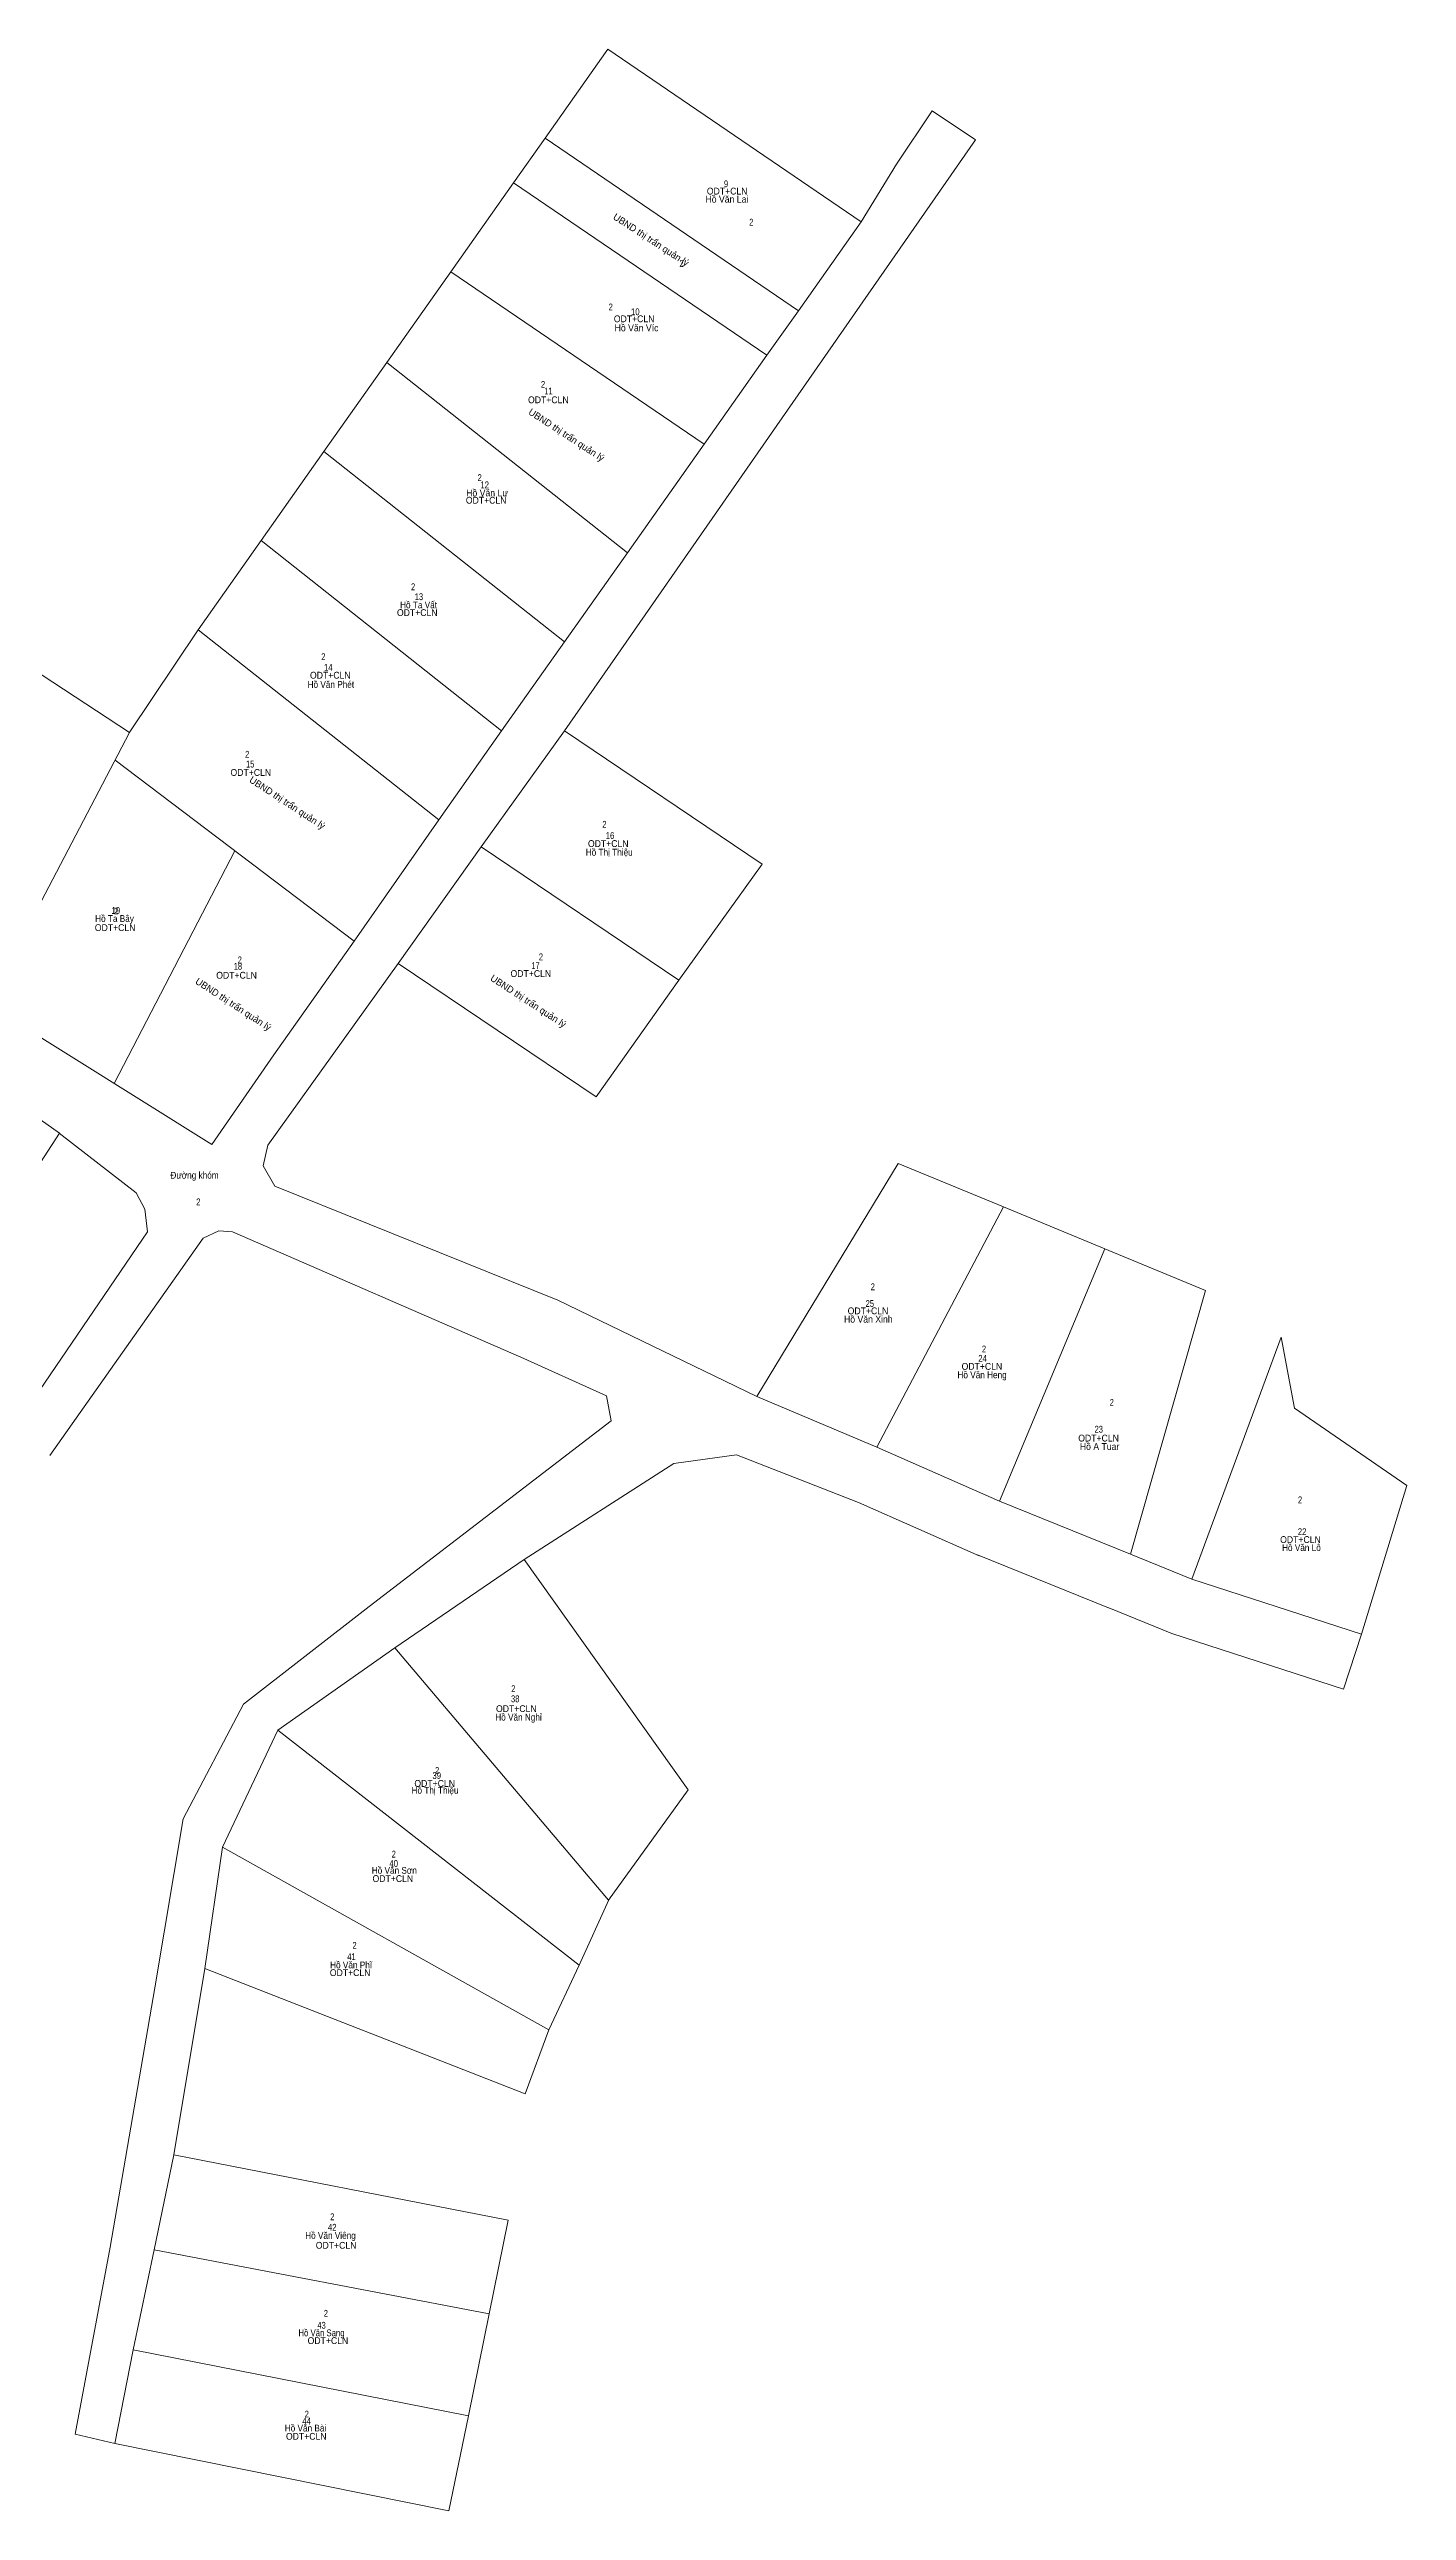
# Model space of a CAD drawing. Header units: metres. Extents: x 535604 to 536043, y 1839074 to 1839455.
# Drawn here: x 535843.5 to 536042.7, y 1839094 to 1839455.4 of the extents above; entities that cross this region are included whole.
import ezdxf
from ezdxf.enums import TextEntityAlignment as Align

# ---------------------------------------------------------------- set-up
doc = ezdxf.new("R2010")
doc.units = ezdxf.units.M
doc.header["$LTSCALE"] = 0.4
doc.layers.add('10', color=7, linetype='Continuous', lineweight=13)
for name, color, linetype in [('16', 7, 'Continuous'), ('17', 7, 'Continuous'), ('18', 7, 'Continuous'), ('19', 7, 'Continuous')]:
    doc.layers.add(name, color=color, linetype=linetype)

msp = doc.modelspace()

# ---------------------------------------------------------------- linework, layer by layer
at = {"layer": '10'}
for p, q in [((535925.49, 1839455.35), (535916.26, 1839442.27)), ((535962.68, 1839430.02), (535925.49, 1839455.35)), ((535973.1, 1839446.32), (535979.42, 1839442.03)), ((535916.26, 1839442.27), (535953.45, 1839416.96)), ((535919.13, 1839355.3), (535979.42, 1839442.03)), ((535911.65, 1839435.73), (535948.83, 1839410.42)), ((535902.43, 1839422.66), (535939.6, 1839397.35)), ((535893.05, 1839409.36), (535928.35, 1839381.42)), ((535883.82, 1839396.29), (535919.12, 1839368.35)), ((535874.6, 1839383.21), (535909.89, 1839355.27)), ((535855.24, 1839354.97), (535865.37, 1839370.13)), ((535900.66, 1839342.21), (535865.37, 1839370.13)), ((535909.89, 1839355.27), (535900.66, 1839342.21)), ((535919.13, 1839355.3), (535948.15, 1839335.73)), ((535853.17, 1839351), (535888.23, 1839324.41)), ((535870.72, 1839337.69), (535853.03, 1839303.51)), ((535906.88, 1839338.24), (535935.89, 1839318.68)), ((535875.6, 1839294.44), (535894.73, 1839321.11)), ((535867.38, 1839294.54), (535834.41, 1839315.15)), ((535830.3, 1839306.6), (535844.99, 1839296.2)), ((535876.47, 1839307.72), (535867.38, 1839294.54)), ((535823.25, 1839262.76), (535844.99, 1839296.2)), ((535876.61, 1839288.44), (535918.15, 1839271.71)), ((535857.55, 1839285.04), (535857.92, 1839281.74)), ((535983.53, 1839285.39), (535964.94, 1839250.1)), ((535857.92, 1839281.74), (535838.12, 1839252.62)), ((535843.58, 1839248.89), (535866.09, 1839280.81)), ((535912.73, 1839263.31), (535870.38, 1839281.73)), ((535998.4, 1839279.23), (535982.94, 1839242.2)), ((536002.17, 1839234.4), (536013.18, 1839273.11)), ((535947.35, 1839257.58), (535918.15, 1839271.71)), ((536011.18, 1839230.76), (536024.31, 1839266.26)), ((536026.27, 1839255.84), (536024.31, 1839266.26)), ((535925.26, 1839257.63), (535912.73, 1839263.31)), ((535964.94, 1839250.1), (535947.35, 1839257.58)), ((536026.27, 1839255.84), (536042.73, 1839244.51)), ((536042.73, 1839244.51), (536036.08, 1839222.65)), ((535913.21, 1839233.61), (535937.28, 1839199.82)), ((535998.98, 1839226.52), (535979.75, 1839234.32)), ((536008.27, 1839222.77), (535998.99, 1839226.52)), ((536033.45, 1839214.57), (536008.27, 1839222.77)), ((536036.08, 1839222.65), (536033.45, 1839214.57)), ((535921.27, 1839174.06), (535877.05, 1839208.57)), ((535925.58, 1839183.63), (535937.28, 1839199.82)), ((535868.94, 1839191.37), (535866.34, 1839173.56)), ((535916.8, 1839164.56), (535868.94, 1839191.37)), ((535866.34, 1839173.56), (535861.8, 1839146.23)), ((535858.89, 1839132.28), (535861.8, 1839146.23)), ((535861.8, 1839146.23), (535910.87, 1839136.64)), ((535908.06, 1839122.87), (535910.87, 1839136.64)), ((535847.29, 1839105.24), (535852.44, 1839132.67)), ((535858.89, 1839132.28), (535855.8, 1839117.6)), ((535858.89, 1839132.28), (535908.06, 1839122.87)), ((535905.01, 1839107.93), (535908.06, 1839122.87)), ((535855.8, 1839117.6), (535853.15, 1839103.85)), ((535905.01, 1839107.93), (535855.8, 1839117.6)), ((535905.01, 1839107.93), (535902.15, 1839093.97)), ((535853.15, 1839103.85), (535847.29, 1839105.24)), ((535853.15, 1839103.85), (535902.15, 1839093.97))]:
    msp.add_line(p, q, dxfattribs=at)
for points in [[(535962.68, 1839430.02), (535967.85, 1839438.5), (535973.1, 1839446.32)], [(535916.26, 1839442.27), (535911.65, 1839435.73), (535902.43, 1839422.66), (535893.05, 1839409.36), (535883.82, 1839396.29), (535874.6, 1839383.21), (535865.37, 1839370.13)], [(535909.89, 1839355.27), (535919.12, 1839368.35), (535928.35, 1839381.42), (535939.6, 1839397.35), (535948.83, 1839410.42), (535953.45, 1839416.96), (535962.68, 1839430.02)], [(535923.75, 1839301.54), (535894.73, 1839321.11), (535906.88, 1839338.24), (535919.13, 1839355.3)], [(535876.47, 1839307.72), (535888.23, 1839324.41), (535900.66, 1839342.21)], [(535923.75, 1839301.54), (535935.89, 1839318.68), (535948.15, 1839335.73)], [(535857.55, 1839285.04), (535856.26, 1839287.44), (535844.95, 1839296.23)], [(535875.6, 1839294.44), (535874.91, 1839291.4), (535876.61, 1839288.44)], [(535964.94, 1839250.1), (535947.35, 1839257.58), (535968.1, 1839291.78)], [(535968.1, 1839291.78), (535983.53, 1839285.39), (535998.4, 1839279.23), (536013.18, 1839273.11)], [(535870.38, 1839281.73), (535868.4, 1839281.89), (535866.09, 1839280.81)], [(535890.46, 1839226.75), (535925.98, 1839253.99), (535925.26, 1839257.63)], [(535913.21, 1839233.61), (535935.18, 1839247.74), (535944.37, 1839248.97)], [(535944.37, 1839248.97), (535962.28, 1839241.98), (535980, 1839234.16)], [(536036.08, 1839222.65), (536011.18, 1839230.76), (536002.17, 1839234.4), (535982.94, 1839242.2), (535964.94, 1839250.1)], [(535925.58, 1839183.63), (535894.2, 1839220.66), (535913.21, 1839233.61)], [(535890.46, 1839226.75), (535872.01, 1839212.4), (535863.17, 1839195.53), (535859, 1839170.76), (535852.44, 1839132.67)], [(535894.2, 1839220.66), (535877.05, 1839208.57), (535868.94, 1839191.37)], [(535925.61, 1839183.66), (535921.27, 1839174.06), (535916.8, 1839164.56), (535913.33, 1839155.18), (535866.34, 1839173.56)]]:
    msp.add_lwpolyline(points, dxfattribs=at)
msp.add_lwpolyline([(535855.27, 1839355.02), (535834.41, 1839315.15), (535821.11, 1839324.04), (535807.71, 1839332.79), (535827.88, 1839373.02)], close=True, dxfattribs=at)

# ---------------------------------------------------------------- texts
at = {"layer": '16'}
for s, width, p in [('Hồ Văn Lai', 0.95, (535942.955, 1839432.83)), ('Hồ Văn Víc', 0.95, (535929.69, 1839413.94)), ('Hồ Văn Lư', 0.95, (535907.765, 1839389.71)), ('Hồ Ta Vất', 0.9, (535897.7, 1839373.27)), ('Hồ Văn Phét', 0.9, (535884.83, 1839361.59)), ('Hồ Thị Thiệu', 0.9, (535925.685, 1839336.96)), ('Hồ Ta Bây', 0.9, (535853.08, 1839327.23)), ('Đường khóm', 0.9, (535864.82, 1839289.54)), ('Hồ Văn Xinh', 0.95, (535963.71, 1839268.4)), ('Hồ Văn Heng', 0.9, (535980.405, 1839260.23)), ('Hồ A Tuar', 0.95, (535997.65, 1839249.71)), ('Hồ Văn Lô', 0.9, (536027.275, 1839234.87)), ('Hồ Văn Nghỉ', 0.9, (535912.37, 1839209.98)), ('Hồ Thị Thiệu', 0.9, (535900.115, 1839199.24)), ('Hồ Văn Sơn', 0.9, (535894.14, 1839187.49)), ('Hồ Văn Phĩ', 0.9, (535887.8, 1839173.6)), ('Hồ Văn Viêng', 0.9, (535884.775, 1839133.89)), ('Hồ Văn Sang', 0.85, (535883.46, 1839119.59)), ('Hồ Văn Bài', 0.9, (535881.11, 1839105.61))]:
    msp.add_text(s, height=1, dxfattribs=dict(at, width=width)).set_placement(p, align=Align.CENTER)
for p in [(535931.5568, 1839426.9605), (535919.1368, 1839398.3105), (535878.1668, 1839344.3005), (535913.5368, 1839315.1805), (535870.2468, 1839314.7205)]:
    msp.add_text('UBND thị trấn quản lý', height=1, rotation=326.883, dxfattribs=at).set_placement(p, align=Align.CENTER)
at = {"layer": '17', "width": 0.95}
for p in [(535942.99, 1839434.02), (535929.34, 1839415.27), (535916.75, 1839403.38), (535907.62, 1839388.64), (535897.51, 1839372.14), (535884.75, 1839362.95), (535873.08, 1839348.67), (535925.54, 1839338.23), (535853.17, 1839325.89), (535870.99, 1839318.9), (535914.18, 1839319.15), (535963.66, 1839269.63), (535980.38, 1839261.48), (535997.5, 1839250.95), (536027.13, 1839236.05), (535912.05, 1839211.23), (535900.07, 1839200.25), (535893.93, 1839186.28), (535887.66, 1839172.47), (535885.6, 1839132.44), (535884.4, 1839118.45), (535881.22, 1839104.4)]:
    msp.add_text('ODT+CLN', height=1, dxfattribs=at).set_placement(p, align=Align.CENTER)
at = {"layer": '18'}
for s, width, p in [('9', 0.8, (535942.825, 1839435.09)), ('10', 0.85, (535929.505, 1839416.3)), ('11', 0.75, (535916.76, 1839404.67)), ('12', 0.85, (535907.41, 1839390.89)), ('13', 0.8, (535897.755, 1839374.47)), ('14', 0.85, (535884.455, 1839364.1)), ('15', 0.8, (535872.985, 1839349.9)), ('16', 0.85, (535925.8, 1839339.41)), ('19', 0.85, (535853.275, 1839328.41)), ('18', 0.8, (535871.185, 1839320.21)), ('17', 0.8, (535914.865, 1839320.32)), ('25', 0.8, (535963.925, 1839270.71)), ('24', 0.85, (535980.485, 1839262.66)), ('23', 0.8, (535997.525, 1839252.25)), ('22', 0.85, (536027.37, 1839237.21)), ('38', 0.8, (535911.885, 1839212.67)), ('39', 0.85, (535900.365, 1839201.41)), ('40', 0.85, (535894.055, 1839188.5)), ('41', 0.75, (535887.85, 1839174.82)), ('42', 0.85, (535885.03, 1839135.09)), ('43', 0.8, (535883.465, 1839120.7)), ('44', 0.85, (535881.265, 1839106.62))]:
    msp.add_text(s, height=1, dxfattribs=dict(at, width=width)).set_placement(p, align=Align.CENTER)
at = {"layer": '19', "width": 0.8}
for p in [(535946.53, 1839429.46), (535936.29, 1839423.39), (535925.9, 1839417.01), (535915.97, 1839405.65), (535906.67, 1839391.96), (535896.9, 1839375.93), (535883.72, 1839365.66), (535872.55, 1839351.34), (535924.98, 1839341.06), (535853.32, 1839328.32), (535871.47, 1839321.15), (535915.66, 1839321.6), (535865.38, 1839285.63), (535964.37, 1839273.16), (535980.68, 1839264.02), (535999.44, 1839256.2), (536027.07, 1839241.88), (535911.61, 1839214.16), (535900.43, 1839202.17), (535894.06, 1839189.87), (535888.31, 1839176.48), (535885.04, 1839136.63), (535884.1, 1839122.46), (535881.3, 1839107.67)]:
    msp.add_text('2', height=1, dxfattribs=at).set_placement(p, align=Align.CENTER)

doc.saveas('drawing.dxf')
